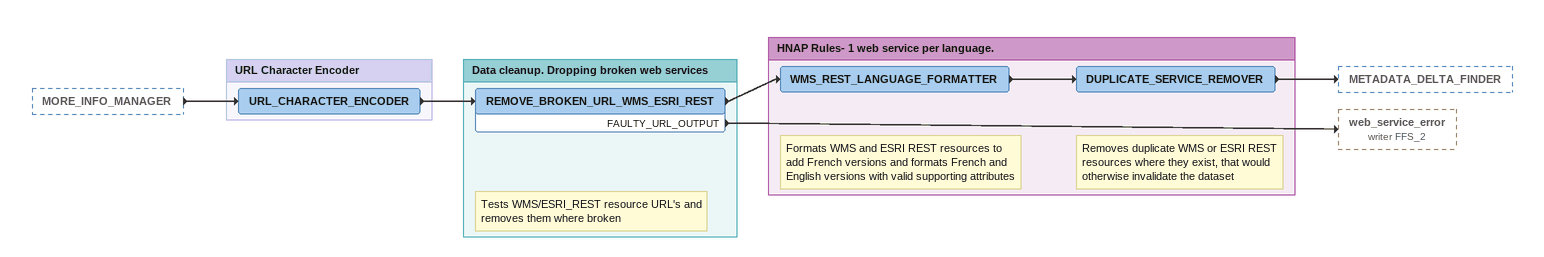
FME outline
MORE_INFO_MANAGER [outside]
    -> URL_CHARACTER_ENCODER

Bookmark: URL Character Encoder
URL_CHARACTER_ENCODER
    -> REMOVE_BROKEN_URL_WMS_ESRI_REST

Bookmark: Data cleanup. Dropping broken web services
Note: Tests WMS/ESRI_REST resource URL's and removes them where broken
REMOVE_BROKEN_URL_WMS_ESRI_REST
    -> WMS_REST_LANGUAGE_FORMATTER
    FAULTY_URL_OUTPUT -> web_service_error (writer FFS_2)

Bookmark: HNAP Rules- 1 web service per language.
Note: Formats WMS and ESRI REST resources to add French versions and formats French and English versions with valid supporting attributes
WMS_REST_LANGUAGE_FORMATTER
    -> DUPLICATE_SERVICE_REMOVER
Note: Removes duplicate WMS or ESRI REST resources where they exist, that would otherwise invalidate the dataset
DUPLICATE_SERVICE_REMOVER
    -> METADATA_DELTA_FINDER
